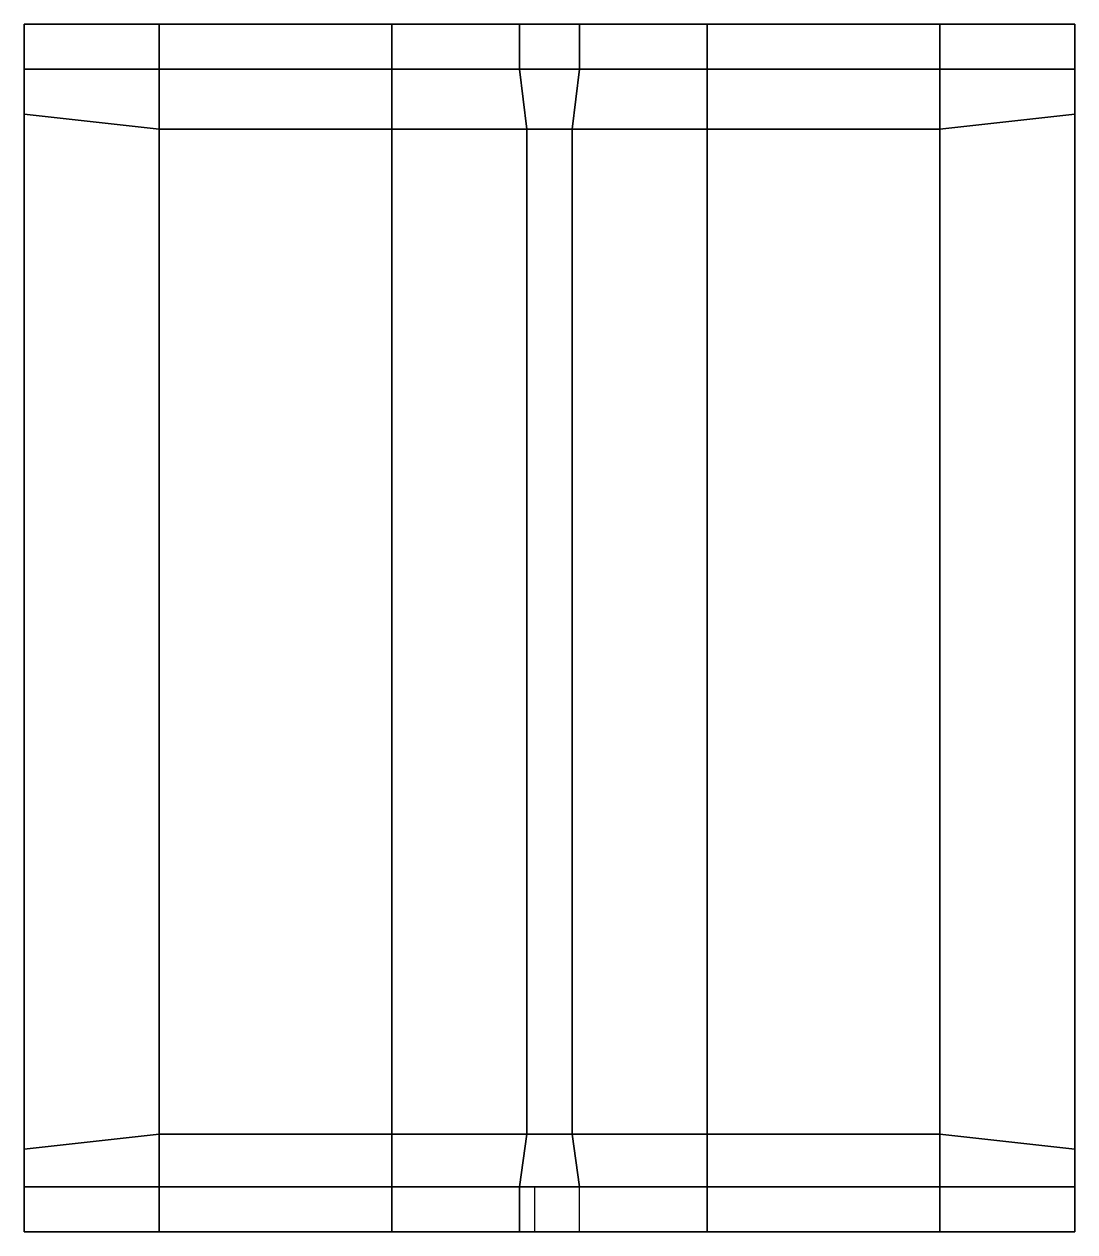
# Model space of a CAD drawing. Extents: x -0.7 to 0.7, y 0.72 to 2.33.
import ezdxf

# ---------------------------------------------------------------- set-up
doc = ezdxf.new("R2010")
doc.units = 0
doc.layers.add('TENT', color=3, linetype='CONTINUOUS')

msp = doc.modelspace()

# ---------------------------------------------------------------- linework, layer by layer
at = {"layer": 'TENT'}
for points in [[(-0.7, 2.33, 1.56), (-0.52, 2.33, 1.6), (0.52, 2.33, 1.6), (0.7, 2.33, 1.56)], [(-0.7, 2.33, 1.46), (-0.7, 2.33, 1.56), (0.7, 2.33, 1.56), (0.7, 2.33, 1.46)], [(-0.7, 2.27, 1.46), (-0.7, 2.27, 1.56), (-0.7, 2.33, 1.56), (-0.7, 2.33, 1.46)], [(-0.7, 2.27, 1.56), (-0.52, 2.27, 1.6), (-0.52, 2.33, 1.6), (-0.7, 2.33, 1.56)], [(-0.52, 2.33, 1.6), (-0.21, 2.33, 1.64), (0.21, 2.33, 1.64), (0.52, 2.33, 1.6)], [(-0.52, 2.27, 1.6), (-0.21, 2.27, 1.64), (-0.21, 2.33, 1.64), (-0.52, 2.33, 1.6)], [(-0.21, 2.33, 1.64), (-0.04, 2.33, 1.65), (0.04, 2.33, 1.65), (0.21, 2.33, 1.64)], [(-0.21, 2.27, 1.64), (-0.04, 2.27, 1.65), (-0.04, 2.33, 1.65), (-0.21, 2.33, 1.64)], [(-0.04, 2.27, 1.65), (0.04, 2.27, 1.65), (0.04, 2.33, 1.65), (-0.04, 2.33, 1.65)], [(0.21, 2.33, 1.64), (0.04, 2.33, 1.65), (0.04, 2.27, 1.65), (0.21, 2.27, 1.64)], [(0.52, 2.33, 1.6), (0.21, 2.33, 1.64), (0.21, 2.27, 1.64), (0.52, 2.27, 1.6)], [(0.7, 2.33, 1.56), (0.52, 2.33, 1.6), (0.52, 2.27, 1.6), (0.7, 2.27, 1.56)], [(0.7, 2.33, 1.46), (0.7, 2.33, 1.56), (0.7, 2.27, 1.56), (0.7, 2.27, 1.46)], [(-0.7, 0.78, 1.46), (-0.7, 0.83, 1.55), (-0.7, 2.21, 1.55), (-0.7, 2.27, 1.46)], [(-0.7, 2.27, 1.46), (-0.7, 2.21, 1.55), (-0.7, 2.27, 1.56), (-0.7, 2.27, 1.46)], [(-0.7, 2.21, 1.55), (-0.52, 2.19, 1.59), (-0.52, 2.27, 1.6), (-0.7, 2.27, 1.56)], [(-0.52, 2.19, 1.59), (-0.21, 2.19, 1.62), (-0.21, 2.27, 1.64), (-0.52, 2.27, 1.6)], [(-0.21, 2.19, 1.62), (-0.03, 2.19, 1.62), (-0.04, 2.27, 1.65), (-0.21, 2.27, 1.64)], [(-0.03, 2.19, 1.62), (0.03, 2.19, 1.62), (0.04, 2.27, 1.65), (-0.04, 2.27, 1.65)], [(0.21, 2.27, 1.64), (0.04, 2.27, 1.65), (0.03, 2.19, 1.62), (0.21, 2.19, 1.62)], [(0.52, 2.27, 1.6), (0.21, 2.27, 1.64), (0.21, 2.19, 1.62), (0.52, 2.19, 1.59)], [(0.7, 2.27, 1.56), (0.52, 2.27, 1.6), (0.52, 2.19, 1.59), (0.7, 2.21, 1.55)], [(0.7, 2.27, 1.46), (0.7, 2.21, 1.55), (0.7, 0.83, 1.55), (0.7, 0.78, 1.46)], [(0.7, 2.27, 1.46), (0.7, 2.27, 1.56), (0.7, 2.21, 1.55), (0.7, 2.27, 1.46)], [(-0.7, 0.83, 1.55), (-0.52, 0.85, 1.59), (-0.52, 2.19, 1.59), (-0.7, 2.21, 1.55)], [(0.7, 2.21, 1.55), (0.52, 2.19, 1.59), (0.52, 0.85, 1.59), (0.7, 0.83, 1.55)], [(-0.52, 0.85, 1.59), (-0.21, 0.85, 1.62), (-0.21, 2.19, 1.62), (-0.52, 2.19, 1.59)], [(-0.21, 0.85, 1.62), (-0.03, 0.85, 1.62), (-0.03, 2.19, 1.62), (-0.21, 2.19, 1.62)], [(0.03, 2.19, 1.62), (-0.03, 2.19, 1.62), (-0.03, 0.85, 1.62), (0.03, 0.85, 1.62)], [(0.21, 2.19, 1.62), (0.03, 2.19, 1.62), (0.03, 0.85, 1.62), (0.21, 0.85, 1.62)], [(0.52, 2.19, 1.59), (0.21, 2.19, 1.62), (0.21, 0.85, 1.62), (0.52, 0.85, 1.59)], [(-0.7, 0.78, 1.56), (-0.52, 0.78, 1.6), (-0.52, 0.85, 1.59), (-0.7, 0.83, 1.55)], [(-0.52, 0.78, 1.6), (-0.21, 0.78, 1.64), (-0.21, 0.85, 1.62), (-0.52, 0.85, 1.59)], [(-0.21, 0.78, 1.64), (-0.04, 0.78, 1.65), (-0.03, 0.85, 1.62), (-0.21, 0.85, 1.62)], [(0.03, 0.85, 1.62), (-0.03, 0.85, 1.62), (-0.04, 0.78, 1.65), (0.04, 0.78, 1.65)], [(0.21, 0.85, 1.62), (0.03, 0.85, 1.62), (0.04, 0.78, 1.65), (0.21, 0.78, 1.64)], [(0.52, 0.85, 1.59), (0.21, 0.85, 1.62), (0.21, 0.78, 1.64), (0.52, 0.78, 1.6)], [(0.7, 0.83, 1.55), (0.52, 0.85, 1.59), (0.52, 0.78, 1.6), (0.7, 0.78, 1.56)], [(-0.7, 0.78, 1.46), (-0.7, 0.78, 1.56), (-0.7, 0.83, 1.55), (-0.7, 0.78, 1.46)], [(0.7, 0.78, 1.46), (0.7, 0.83, 1.55), (0.7, 0.78, 1.56), (0.7, 0.78, 1.46)], [(-0.7, 0.72, 1.46), (-0.7, 0.72, 1.56), (-0.7, 0.78, 1.56), (-0.7, 0.78, 1.46)], [(-0.7, 0.72, 1.56), (-0.52, 0.72, 1.6), (-0.52, 0.78, 1.6), (-0.7, 0.78, 1.56)], [(-0.52, 0.72, 1.6), (-0.21, 0.72, 1.64), (-0.21, 0.78, 1.64), (-0.52, 0.78, 1.6)], [(-0.21, 0.72, 1.64), (-0.04, 0.72, 1.65), (-0.04, 0.78, 1.65), (-0.21, 0.78, 1.64)], [(0.04, 0.78, 1.65), (-0.04, 0.78, 1.65), (-0.04, 0.72, 1.65), (0.04, 0.72, 1.65)], [(0.21, 0.78, 1.64), (-0.02, 0.78, 1.65), (-0.02, 0.72, 1.65), (0.21, 0.72, 1.64)], [(0.52, 0.78, 1.6), (0.21, 0.78, 1.64), (0.21, 0.72, 1.64), (0.52, 0.72, 1.6)], [(0.7, 0.78, 1.56), (0.52, 0.78, 1.6), (0.52, 0.72, 1.6), (0.7, 0.72, 1.56)], [(0.7, 0.78, 1.46), (0.7, 0.78, 1.56), (0.7, 0.72, 1.56), (0.7, 0.72, 1.46)], [(0.7, 0.72, 1.56), (0.52, 0.72, 1.6), (-0.52, 0.72, 1.6), (-0.7, 0.72, 1.56)], [(0.7, 0.72, 1.46), (0.7, 0.72, 1.56), (-0.7, 0.72, 1.56), (-0.7, 0.72, 1.46)], [(0.52, 0.72, 1.6), (0.21, 0.72, 1.64), (-0.21, 0.72, 1.64), (-0.52, 0.72, 1.6)], [(0.21, 0.72, 1.64), (0.04, 0.72, 1.65), (-0.04, 0.72, 1.65), (-0.21, 0.72, 1.64)]]:
    msp.add_3dface(points, dxfattribs=at)

doc.saveas('drawing.dxf')
